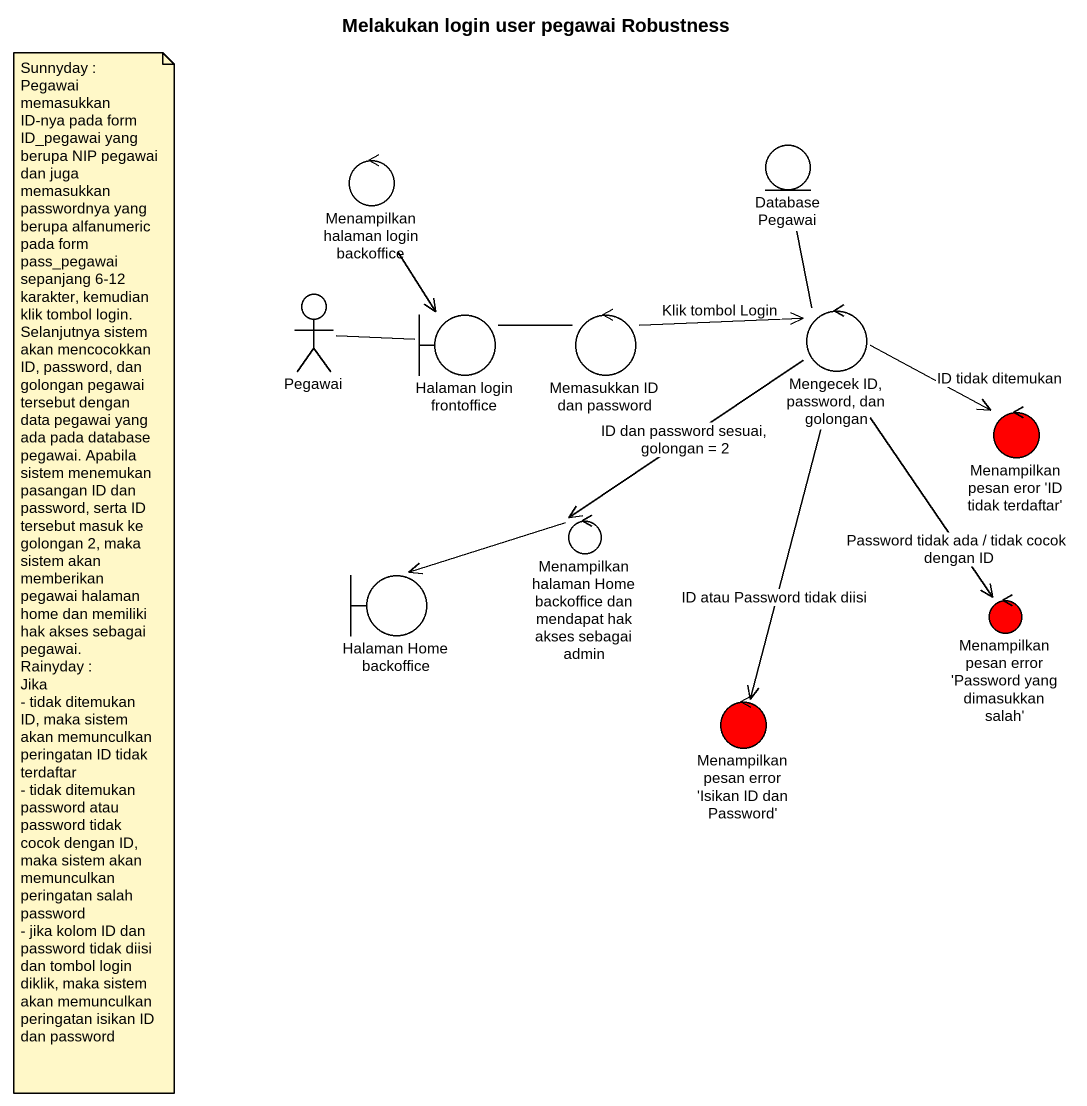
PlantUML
@startuml
title Melakukan login user pegawai Robustness
control "Menampilkan halaman login backoffice" as Menampilkan_halaman_login
entity "Database Pegawai" as Database_Pegawai
actor Pegawai
boundary "Halaman login frontoffice" as Halaman_login_frontoffice
control "Memasukkan ID dan password" as Memasukkan_ID_dan_password
control "Mengecek ID, password, dan golongan" as Mengecek_ID_password_dan
control "Menampilkan pesan eror 'ID tidak terdaftar'" as Menampilkan_pesan_eror_ID #FF0000
control "Menampilkan halaman Home backoffice dan mendapat hak akses sebagai admin" as Menampilkan_halaman_Home
boundary "Halaman Home backoffice" as Halaman_Home_backoffice
control "Menampilkan pesan error 'Password yang dimasukkan salah'" as Menampilkan_pesan_error #FF0000
control "Menampilkan pesan error 'Isikan ID dan Password'" as Menampilkan_pesan_error_2 #FF0000
Menampilkan_halaman_login --> Halaman_login_frontoffice
Database_Pegawai -- Mengecek_ID_password_dan
Pegawai -right- Halaman_login_frontoffice
Halaman_login_frontoffice -right- Memasukkan_ID_dan_password
Memasukkan_ID_dan_password -right-> Mengecek_ID_password_dan : Klik tombol Login
Mengecek_ID_password_dan -right-> Menampilkan_pesan_eror_ID : ID tidak ditemukan
Mengecek_ID_password_dan --> Menampilkan_halaman_Home : ID dan password sesuai, golongan = 2
Mengecek_ID_password_dan --> Menampilkan_pesan_error : Password tidak ada / tidak cocok dengan ID
Mengecek_ID_password_dan --> Menampilkan_pesan_error_2 : ID atau Password tidak diisi
Menampilkan_halaman_Home -left-> Halaman_Home_backoffice
note as N1
  Sunnyday :
  Pegawai memasukkan ID-nya pada form ID_pegawai yang berupa NIP pegawai dan juga memasukkan passwordnya yang berupa alfanumeric pada form pass_pegawai sepanjang 6-12 karakter, kemudian klik tombol login. Selanjutnya sistem akan mencocokkan ID, password, dan golongan pegawai tersebut dengan data pegawai yang ada pada database pegawai. Apabila sistem menemukan pasangan ID dan password, serta ID tersebut masuk ke golongan 2, maka sistem akan memberikan pegawai halaman home dan memiliki hak akses sebagai pegawai.
  Rainyday :
  Jika
  - tidak ditemukan ID, maka sistem akan memunculkan peringatan ID tidak terdaftar
  - tidak ditemukan password atau password tidak cocok dengan ID, maka sistem akan memunculkan peringatan salah password
  - jika kolom ID dan password tidak diisi dan tombol login diklik, maka sistem akan memunculkan peringatan isikan ID dan password
end note
@enduml
